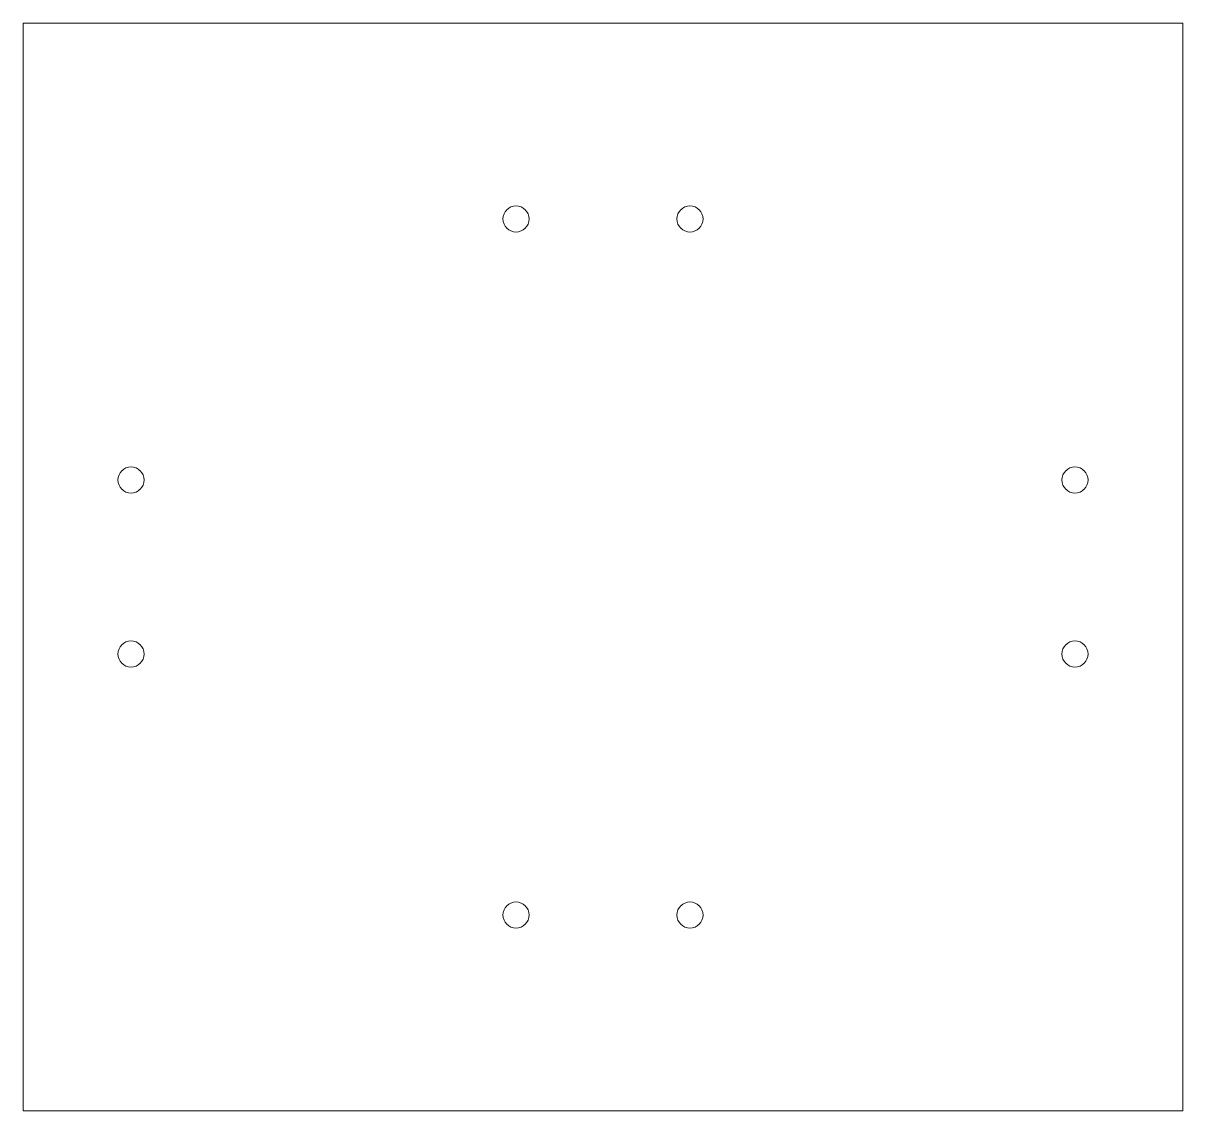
# Model space of a CAD drawing. Header units: millimetres. Extents: x -200 to 200, y -188 to 188.
import ezdxf

# ---------------------------------------------------------------- set-up
doc = ezdxf.new("R2010")
doc.units = ezdxf.units.MM

msp = doc.modelspace()

# ---------------------------------------------------------------- linework, layer by layer
at = {"color": 7, "linetype": 'Continuous', "lineweight": 15}
for p, q in [((-200, 187.5), (-200, -187.5)), ((200, 187.5), (-200, 187.5)), ((200, -187.5), (200, 187.5)), ((-200, -187.5), (200, -187.5))]:
    msp.add_line(p, q, dxfattribs=at)
for centre in [(-30, 120), (30, 120), (-162.8, 30), (162.8, 30), (-162.8, -30), (162.8, -30), (-30, -120), (30, -120)]:
    msp.add_circle(centre, 4.5, dxfattribs=at)

doc.saveas('drawing.dxf')
